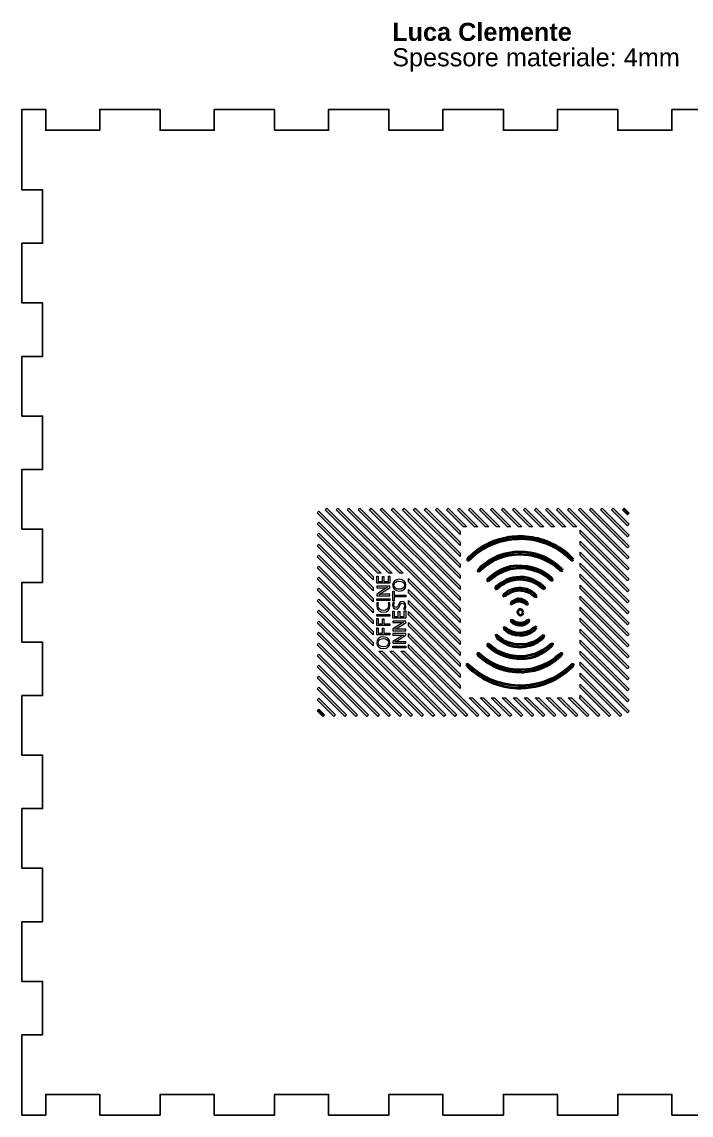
# Model space of a CAD drawing. Header units: inches. Extents: x -66 to 584, y 16 to 228.
# Drawn here: x -65.7 to 63.8, y 16.3 to 227.9 of the extents above; entities that cross this region are included whole.
import ezdxf

# ---------------------------------------------------------------- set-up
doc = ezdxf.new("R2010")
doc.units = ezdxf.units.IN
doc.header["$MEASUREMENT"] = 0
doc.layers.add('engrave', color=7, linetype='Continuous')
doc.layers.add('Livello 3', color=7, linetype='Continuous')

# ---------------------------------------------------------------- blocks, each defined once
blk = doc.blocks.new('block 3')
at = {"layer": 'engrave'}
h = blk.add_hatch(color=7, dxfattribs=at)
h.dxf.hatch_style = 2
h.paths.add_polyline_path([(-7.15, 93.77), (-7.48, 93.44), (-8.56, 94.53), (-8.23, 94.86)])
at = {"layer": 'engrave', "lineweight": 0}
blk.add_lwpolyline([(-7.15, 93.77), (-7.48, 93.44), (-8.56, 94.53), (-8.23, 94.86), (-7.15, 93.77)], dxfattribs=at)
blk = doc.blocks.new('block 4')
at = {"layer": 'engrave'}
h = blk.add_hatch(color=7, dxfattribs=at)
h.dxf.hatch_style = 2
h.paths.add_polyline_path([(-5.02, 93.77), (-5.35, 93.44), (-8.56, 96.66), (-8.23, 96.99)])
at = {"layer": 'engrave', "lineweight": 0}
blk.add_lwpolyline([(-5.02, 93.77), (-5.35, 93.44), (-8.56, 96.66), (-8.23, 96.99), (-5.02, 93.77)], dxfattribs=at)
blk = doc.blocks.new('block 5')
at = {"layer": 'engrave'}
h = blk.add_hatch(color=7, dxfattribs=at)
h.dxf.hatch_style = 2
h.paths.add_polyline_path([(-2.89, 93.77), (-3.22, 93.44), (-8.56, 98.79), (-8.23, 99.12)])
at = {"layer": 'engrave', "lineweight": 0}
blk.add_lwpolyline([(-2.89, 93.77), (-3.22, 93.44), (-8.56, 98.79), (-8.23, 99.12), (-2.89, 93.77)], dxfattribs=at)
blk = doc.blocks.new('block 6')
at = {"layer": 'engrave'}
h = blk.add_hatch(color=7, dxfattribs=at)
h.dxf.hatch_style = 2
h.paths.add_polyline_path([(-0.75, 93.77), (-1.08, 93.44), (-8.56, 100.92), (-8.23, 101.25)])
at = {"layer": 'engrave', "lineweight": 0}
blk.add_lwpolyline([(-0.75, 93.77), (-1.08, 93.44), (-8.56, 100.92), (-8.23, 101.25), (-0.75, 93.77)], dxfattribs=at)
blk = doc.blocks.new('block 7')
at = {"layer": 'engrave'}
h = blk.add_hatch(color=7, dxfattribs=at)
h.dxf.hatch_style = 2
h.paths.add_polyline_path([(1.38, 93.77), (1.05, 93.44), (-8.56, 103.04), (-8.23, 103.37)])
at = {"layer": 'engrave', "lineweight": 0}
blk.add_lwpolyline([(1.38, 93.77), (1.05, 93.44), (-8.56, 103.04), (-8.23, 103.37), (1.38, 93.77)], dxfattribs=at)
blk = doc.blocks.new('block 8')
at = {"layer": 'engrave'}
h = blk.add_hatch(color=7, dxfattribs=at)
h.dxf.hatch_style = 2
h.paths.add_polyline_path([(3.5, 93.77), (3.17, 93.44), (-8.56, 105.17), (-8.23, 105.5)])
at = {"layer": 'engrave', "lineweight": 0}
blk.add_lwpolyline([(3.5, 93.77), (3.17, 93.44), (-8.56, 105.17), (-8.23, 105.5), (3.5, 93.77)], dxfattribs=at)
blk = doc.blocks.new('block 9')
at = {"layer": 'engrave'}
h = blk.add_hatch(color=7, dxfattribs=at)
h.dxf.hatch_style = 2
h.paths.add_polyline_path([(5.63, 93.77), (5.3, 93.44), (-8.56, 107.3), (-8.23, 107.63)])
at = {"layer": 'engrave', "lineweight": 0}
blk.add_lwpolyline([(5.63, 93.77), (5.3, 93.44), (-8.56, 107.3), (-8.23, 107.63), (5.63, 93.77)], dxfattribs=at)
blk = doc.blocks.new('block 10')
at = {"layer": 'engrave'}
h = blk.add_hatch(color=7, dxfattribs=at)
h.dxf.hatch_style = 2
h.paths.add_polyline_path([(7.76, 93.77), (7.43, 93.44), (-8.56, 109.43), (-8.23, 109.76)])
at = {"layer": 'engrave', "lineweight": 0}
blk.add_lwpolyline([(7.76, 93.77), (7.43, 93.44), (-8.56, 109.43), (-8.23, 109.76), (7.76, 93.77)], dxfattribs=at)
blk = doc.blocks.new('block 11')
at = {"layer": 'engrave'}
h = blk.add_hatch(color=7, dxfattribs=at)
h.dxf.hatch_style = 2
h.paths.add_polyline_path([(9.89, 93.77), (9.56, 93.44), (-8.56, 111.56), (-8.23, 111.89)])
at = {"layer": 'engrave', "lineweight": 0}
blk.add_lwpolyline([(9.89, 93.77), (9.56, 93.44), (-8.56, 111.56), (-8.23, 111.89), (9.89, 93.77)], dxfattribs=at)
blk = doc.blocks.new('block 12')
at = {"layer": 'engrave'}
h = blk.add_hatch(color=7, dxfattribs=at)
h.dxf.hatch_style = 2
h.paths.add_polyline_path([(12.02, 93.77), (11.69, 93.44), (-8.56, 113.69), (-8.23, 114.02)])
at = {"layer": 'engrave', "lineweight": 0}
blk.add_lwpolyline([(12.02, 93.77), (11.69, 93.44), (-8.56, 113.69), (-8.23, 114.02), (12.02, 93.77)], dxfattribs=at)
blk = doc.blocks.new('block 13')
at = {"layer": 'engrave'}
h = blk.add_hatch(color=7, dxfattribs=at)
h.dxf.hatch_style = 2
h.paths.add_polyline_path([(14.15, 93.77), (13.82, 93.44), (-8.56, 115.82), (-8.23, 116.15)])
at = {"layer": 'engrave', "lineweight": 0}
blk.add_lwpolyline([(14.15, 93.77), (13.82, 93.44), (-8.56, 115.82), (-8.23, 116.15), (14.15, 93.77)], dxfattribs=at)
blk = doc.blocks.new('block 14')
at = {"layer": 'engrave'}
h = blk.add_hatch(color=7, dxfattribs=at)
h.dxf.hatch_style = 2
h.paths.add_polyline_path([(-8.23, 118.28), (2.28, 107.77), (2.28, 107.1), (-8.56, 117.95)])
h = blk.add_hatch(color=7, dxfattribs=at)
h.dxf.hatch_style = 2
h.paths.add_polyline_path([(15.95, 93.44), (3.33, 106.06), (3.99, 106.06), (16.28, 93.77)])
at = {"layer": 'engrave', "lineweight": 0}
for points in [[(-8.23, 118.28), (2.28, 107.77), (2.28, 107.1), (-8.56, 117.95), (-8.23, 118.28)], [(15.95, 93.44), (3.33, 106.06), (3.99, 106.06), (16.28, 93.77), (15.95, 93.44)]]:
    blk.add_lwpolyline(points, dxfattribs=at)
blk = doc.blocks.new('block 15')
at = {"layer": 'engrave'}
h = blk.add_hatch(color=7, dxfattribs=at)
h.dxf.hatch_style = 2
h.paths.add_polyline_path([(-8.23, 120.41), (2.28, 109.9), (2.28, 109.24), (-8.56, 120.08)])
h = blk.add_hatch(color=7, dxfattribs=at)
h.dxf.hatch_style = 2
h.paths.add_polyline_path([(18.08, 93.44), (5.46, 106.06), (6.12, 106.06), (18.41, 93.77)])
at = {"layer": 'engrave', "lineweight": 0}
for points in [[(-8.23, 120.41), (2.28, 109.9), (2.28, 109.24), (-8.56, 120.08), (-8.23, 120.41)], [(18.08, 93.44), (5.46, 106.06), (6.12, 106.06), (18.41, 93.77), (18.08, 93.44)]]:
    blk.add_lwpolyline(points, dxfattribs=at)
blk = doc.blocks.new('block 16')
at = {"layer": 'engrave'}
h = blk.add_hatch(color=7, dxfattribs=at)
h.dxf.hatch_style = 2
h.paths.add_polyline_path([(-6.68, 133.77), (5.93, 121.15), (5.27, 121.15), (-7.02, 133.44)])
h = blk.add_hatch(color=7, dxfattribs=at)
h.dxf.hatch_style = 2
h.paths.add_polyline_path([(9.06, 117.37), (9.06, 118.03), (19.07, 108.02), (19.07, 107.36)])
h = blk.add_hatch(color=7, dxfattribs=at)
h.dxf.hatch_style = 2
h.paths.add_polyline_path([(32.99, 93.44), (29.35, 97.07), (30.02, 97.07), (33.32, 93.77)])
at = {"layer": 'engrave', "lineweight": 0}
for points in [[(-6.68, 133.77), (5.93, 121.15), (5.27, 121.15), (-7.02, 133.44), (-6.68, 133.77)], [(9.06, 117.37), (9.06, 118.03), (19.07, 108.02), (19.07, 107.36), (9.06, 117.37)], [(32.99, 93.44), (29.35, 97.07), (30.02, 97.07), (33.32, 93.77), (32.99, 93.44)]]:
    blk.add_lwpolyline(points, dxfattribs=at)
blk = doc.blocks.new('block 17')
at = {"layer": 'engrave'}
h = blk.add_hatch(color=7, dxfattribs=at)
h.dxf.hatch_style = 2
h.paths.add_polyline_path([(-4.56, 133.77), (8.06, 121.15), (7.4, 121.15), (-4.89, 133.44)])
h = blk.add_hatch(color=7, dxfattribs=at)
h.dxf.hatch_style = 2
h.paths.add_polyline_path([(9.06, 119.49), (9.06, 120.15), (19.07, 110.14), (19.07, 109.48)])
h = blk.add_hatch(color=7, dxfattribs=at)
h.dxf.hatch_style = 2
h.paths.add_polyline_path([(35.11, 93.44), (31.48, 97.07), (32.14, 97.07), (35.44, 93.77)])
at = {"layer": 'engrave', "lineweight": 0}
for points in [[(-4.56, 133.77), (8.06, 121.15), (7.4, 121.15), (-4.89, 133.44), (-4.56, 133.77)], [(9.06, 119.49), (9.06, 120.15), (19.07, 110.14), (19.07, 109.48), (9.06, 119.49)], [(35.11, 93.44), (31.48, 97.07), (32.14, 97.07), (35.44, 93.77), (35.11, 93.44)]]:
    blk.add_lwpolyline(points, dxfattribs=at)
blk = doc.blocks.new('block 18')
at = {"layer": 'engrave'}
h = blk.add_hatch(color=7, dxfattribs=at)
h.dxf.hatch_style = 2
h.paths.add_polyline_path([(-2.43, 133.77), (19.07, 112.27), (19.07, 111.61), (-2.76, 133.44)])
h = blk.add_hatch(color=7, dxfattribs=at)
h.dxf.hatch_style = 2
h.paths.add_polyline_path([(37.24, 93.44), (33.61, 97.07), (34.27, 97.07), (37.57, 93.77)])
at = {"layer": 'engrave', "lineweight": 0}
for points in [[(-2.43, 133.77), (19.07, 112.27), (19.07, 111.61), (-2.76, 133.44), (-2.43, 133.77)], [(37.24, 93.44), (33.61, 97.07), (34.27, 97.07), (37.57, 93.77), (37.24, 93.44)]]:
    blk.add_lwpolyline(points, dxfattribs=at)
blk = doc.blocks.new('block 19')
at = {"layer": 'engrave'}
h = blk.add_hatch(color=7, dxfattribs=at)
h.dxf.hatch_style = 2
h.paths.add_polyline_path([(-0.3, 133.77), (19.07, 114.4), (19.07, 113.74), (-0.63, 133.44)])
h = blk.add_hatch(color=7, dxfattribs=at)
h.dxf.hatch_style = 2
h.paths.add_polyline_path([(39.37, 93.44), (35.74, 97.07), (36.4, 97.07), (39.7, 93.77)])
at = {"layer": 'engrave', "lineweight": 0}
for points in [[(-0.3, 133.77), (19.07, 114.4), (19.07, 113.74), (-0.63, 133.44), (-0.3, 133.77)], [(39.37, 93.44), (35.74, 97.07), (36.4, 97.07), (39.7, 93.77), (39.37, 93.44)]]:
    blk.add_lwpolyline(points, dxfattribs=at)
blk = doc.blocks.new('block 20')
at = {"layer": 'engrave'}
h = blk.add_hatch(color=7, dxfattribs=at)
h.dxf.hatch_style = 2
h.paths.add_polyline_path([(1.84, 133.77), (19.07, 116.53), (19.07, 115.87), (1.5, 133.44)])
h = blk.add_hatch(color=7, dxfattribs=at)
h.dxf.hatch_style = 2
h.paths.add_polyline_path([(41.5, 93.44), (37.87, 97.07), (38.53, 97.07), (41.83, 93.77)])
at = {"layer": 'engrave', "lineweight": 0}
for points in [[(1.84, 133.77), (19.07, 116.53), (19.07, 115.87), (1.5, 133.44), (1.84, 133.77)], [(41.5, 93.44), (37.87, 97.07), (38.53, 97.07), (41.83, 93.77), (41.5, 93.44)]]:
    blk.add_lwpolyline(points, dxfattribs=at)
blk = doc.blocks.new('block 21')
at = {"layer": 'engrave'}
h = blk.add_hatch(color=7, dxfattribs=at)
h.dxf.hatch_style = 2
h.paths.add_polyline_path([(3.96, 133.77), (19.07, 118.66), (19.07, 118), (3.63, 133.44)])
h = blk.add_hatch(color=7, dxfattribs=at)
h.dxf.hatch_style = 2
h.paths.add_polyline_path([(43.63, 93.44), (40, 97.07), (40.66, 97.07), (43.96, 93.77)])
at = {"layer": 'engrave', "lineweight": 0}
for points in [[(3.96, 133.77), (19.07, 118.66), (19.07, 118), (3.63, 133.44), (3.96, 133.77)], [(43.63, 93.44), (40, 97.07), (40.66, 97.07), (43.96, 93.77), (43.63, 93.44)]]:
    blk.add_lwpolyline(points, dxfattribs=at)
blk = doc.blocks.new('block 22')
at = {"layer": 'engrave'}
h = blk.add_hatch(color=7, dxfattribs=at)
h.dxf.hatch_style = 2
h.paths.add_polyline_path([(6.09, 133.77), (19.07, 120.79), (19.07, 120.13), (5.76, 133.44)])
h = blk.add_hatch(color=7, dxfattribs=at)
h.dxf.hatch_style = 2
h.paths.add_polyline_path([(42.29, 97.07), (42.29, 97.57), (46.09, 93.77), (45.76, 93.44), (42.12, 97.07)])
at = {"layer": 'engrave', "lineweight": 0}
for points in [[(6.09, 133.77), (19.07, 120.79), (19.07, 120.13), (5.76, 133.44), (6.09, 133.77)], [(42.29, 97.07), (42.29, 97.57), (46.09, 93.77), (45.76, 93.44), (42.12, 97.07), (42.29, 97.07)]]:
    blk.add_lwpolyline(points, dxfattribs=at)
blk = doc.blocks.new('block 23')
at = {"layer": 'engrave'}
h = blk.add_hatch(color=7, dxfattribs=at)
h.dxf.hatch_style = 2
h.paths.add_polyline_path([(8.22, 133.77), (19.07, 122.92), (19.07, 122.26), (7.89, 133.44)])
h = blk.add_hatch(color=7, dxfattribs=at)
h.dxf.hatch_style = 2
h.paths.add_polyline_path([(42.29, 99.04), (42.29, 99.7), (48.22, 93.77), (47.89, 93.44)])
at = {"layer": 'engrave', "lineweight": 0}
for points in [[(8.22, 133.77), (19.07, 122.92), (19.07, 122.26), (7.89, 133.44), (8.22, 133.77)], [(42.29, 99.04), (42.29, 99.7), (48.22, 93.77), (47.89, 93.44), (42.29, 99.04)]]:
    blk.add_lwpolyline(points, dxfattribs=at)
blk = doc.blocks.new('block 24')
at = {"layer": 'engrave'}
h = blk.add_hatch(color=7, dxfattribs=at)
h.dxf.hatch_style = 2
h.paths.add_polyline_path([(10.35, 133.77), (19.07, 125.05), (19.07, 124.39), (10.02, 133.44)])
h = blk.add_hatch(color=7, dxfattribs=at)
h.dxf.hatch_style = 2
h.paths.add_polyline_path([(42.29, 101.17), (42.29, 101.83), (50.35, 93.77), (50.02, 93.44)])
at = {"layer": 'engrave', "lineweight": 0}
for points in [[(10.35, 133.77), (19.07, 125.05), (19.07, 124.39), (10.02, 133.44), (10.35, 133.77)], [(42.29, 101.17), (42.29, 101.83), (50.35, 93.77), (50.02, 93.44), (42.29, 101.17)]]:
    blk.add_lwpolyline(points, dxfattribs=at)
blk = doc.blocks.new('block 25')
at = {"layer": 'engrave'}
h = blk.add_hatch(color=7, dxfattribs=at)
h.dxf.hatch_style = 2
h.paths.add_polyline_path([(12.48, 133.77), (19.07, 127.18), (19.07, 126.52), (12.15, 133.44)])
h = blk.add_hatch(color=7, dxfattribs=at)
h.dxf.hatch_style = 2
h.paths.add_polyline_path([(42.29, 103.3), (42.29, 103.96), (51.76, 94.49), (51.43, 94.15)])
at = {"layer": 'engrave', "lineweight": 0}
for points in [[(12.48, 133.77), (19.07, 127.18), (19.07, 126.52), (12.15, 133.44), (12.48, 133.77)], [(42.29, 103.3), (42.29, 103.96), (51.76, 94.49), (51.43, 94.15), (42.29, 103.3)]]:
    blk.add_lwpolyline(points, dxfattribs=at)
blk = doc.blocks.new('block 26')
at = {"layer": 'engrave'}
h = blk.add_hatch(color=7, dxfattribs=at)
h.dxf.hatch_style = 2
h.paths.add_polyline_path([(14.61, 133.77), (19.07, 129.31), (19.07, 128.65), (14.28, 133.44)])
h = blk.add_hatch(color=7, dxfattribs=at)
h.dxf.hatch_style = 2
h.paths.add_polyline_path([(42.29, 105.43), (42.29, 106.1), (51.76, 96.62), (51.43, 96.28)])
at = {"layer": 'engrave', "lineweight": 0}
for points in [[(14.61, 133.77), (19.07, 129.31), (19.07, 128.65), (14.28, 133.44), (14.61, 133.77)], [(42.29, 105.43), (42.29, 106.1), (51.76, 96.62), (51.43, 96.28), (42.29, 105.43)]]:
    blk.add_lwpolyline(points, dxfattribs=at)
blk = doc.blocks.new('block 27')
at = {"layer": 'engrave'}
h = blk.add_hatch(color=7, dxfattribs=at)
h.dxf.hatch_style = 2
h.paths.add_polyline_path([(16.74, 133.77), (20.37, 130.13), (19.71, 130.13), (16.41, 133.44)])
h = blk.add_hatch(color=7, dxfattribs=at)
h.dxf.hatch_style = 2
h.paths.add_polyline_path([(42.29, 107.56), (42.29, 108.22), (51.76, 98.74), (51.43, 98.41)])
at = {"layer": 'engrave', "lineweight": 0}
for points in [[(16.74, 133.77), (20.37, 130.13), (19.71, 130.13), (16.41, 133.44), (16.74, 133.77)], [(42.29, 107.56), (42.29, 108.22), (51.76, 98.74), (51.43, 98.41), (42.29, 107.56)]]:
    blk.add_lwpolyline(points, dxfattribs=at)
blk = doc.blocks.new('block 28')
at = {"layer": 'engrave'}
h = blk.add_hatch(color=7, dxfattribs=at)
h.dxf.hatch_style = 2
h.paths.add_polyline_path([(18.87, 133.77), (22.5, 130.13), (21.84, 130.13), (18.54, 133.44)])
h = blk.add_hatch(color=7, dxfattribs=at)
h.dxf.hatch_style = 2
h.paths.add_polyline_path([(42.29, 109.69), (42.29, 110.35), (51.76, 100.87), (51.43, 100.54)])
at = {"layer": 'engrave', "lineweight": 0}
for points in [[(18.87, 133.77), (22.5, 130.13), (21.84, 130.13), (18.54, 133.44), (18.87, 133.77)], [(42.29, 109.69), (42.29, 110.35), (51.76, 100.87), (51.43, 100.54), (42.29, 109.69)]]:
    blk.add_lwpolyline(points, dxfattribs=at)
blk = doc.blocks.new('block 29')
at = {"layer": 'engrave'}
h = blk.add_hatch(color=7, dxfattribs=at)
h.dxf.hatch_style = 2
h.paths.add_polyline_path([(21, 133.77), (24.63, 130.13), (23.97, 130.13), (20.67, 133.44)])
h = blk.add_hatch(color=7, dxfattribs=at)
h.dxf.hatch_style = 2
h.paths.add_polyline_path([(42.29, 111.82), (42.29, 112.48), (51.76, 103), (51.43, 102.67)])
at = {"layer": 'engrave', "lineweight": 0}
for points in [[(21, 133.77), (24.63, 130.13), (23.97, 130.13), (20.67, 133.44), (21, 133.77)], [(42.29, 111.82), (42.29, 112.48), (51.76, 103), (51.43, 102.67), (42.29, 111.82)]]:
    blk.add_lwpolyline(points, dxfattribs=at)
blk = doc.blocks.new('block 30')
at = {"layer": 'engrave'}
h = blk.add_hatch(color=7, dxfattribs=at)
h.dxf.hatch_style = 2
h.paths.add_polyline_path([(23.13, 133.77), (26.76, 130.13), (26.1, 130.13), (22.8, 133.44)])
h = blk.add_hatch(color=7, dxfattribs=at)
h.dxf.hatch_style = 2
h.paths.add_polyline_path([(42.29, 113.95), (42.29, 114.61), (51.76, 105.13), (51.43, 104.8)])
at = {"layer": 'engrave', "lineweight": 0}
for points in [[(23.13, 133.77), (26.76, 130.13), (26.1, 130.13), (22.8, 133.44), (23.13, 133.77)], [(42.29, 113.95), (42.29, 114.61), (51.76, 105.13), (51.43, 104.8), (42.29, 113.95)]]:
    blk.add_lwpolyline(points, dxfattribs=at)
blk = doc.blocks.new('block 31')
at = {"layer": 'engrave'}
h = blk.add_hatch(color=7, dxfattribs=at)
h.dxf.hatch_style = 2
h.paths.add_polyline_path([(25.26, 133.77), (28.89, 130.13), (28.23, 130.13), (24.93, 133.44)])
h = blk.add_hatch(color=7, dxfattribs=at)
h.dxf.hatch_style = 2
h.paths.add_polyline_path([(42.29, 116.08), (42.29, 116.74), (51.76, 107.26), (51.43, 106.93)])
at = {"layer": 'engrave', "lineweight": 0}
for points in [[(25.26, 133.77), (28.89, 130.13), (28.23, 130.13), (24.93, 133.44), (25.26, 133.77)], [(42.29, 116.08), (42.29, 116.74), (51.76, 107.26), (51.43, 106.93), (42.29, 116.08)]]:
    blk.add_lwpolyline(points, dxfattribs=at)
blk = doc.blocks.new('block 32')
at = {"layer": 'engrave'}
h = blk.add_hatch(color=7, dxfattribs=at)
h.dxf.hatch_style = 2
h.paths.add_polyline_path([(27.39, 133.77), (31.02, 130.13), (30.36, 130.13), (27.06, 133.44)])
h = blk.add_hatch(color=7, dxfattribs=at)
h.dxf.hatch_style = 2
h.paths.add_polyline_path([(42.29, 118.2), (42.29, 118.87), (51.76, 109.39), (51.43, 109.06)])
at = {"layer": 'engrave', "lineweight": 0}
for points in [[(27.39, 133.77), (31.02, 130.13), (30.36, 130.13), (27.06, 133.44), (27.39, 133.77)], [(42.29, 118.2), (42.29, 118.87), (51.76, 109.39), (51.43, 109.06), (42.29, 118.2)]]:
    blk.add_lwpolyline(points, dxfattribs=at)
blk = doc.blocks.new('block 33')
at = {"layer": 'engrave'}
h = blk.add_hatch(color=7, dxfattribs=at)
h.dxf.hatch_style = 2
h.paths.add_polyline_path([(29.51, 133.77), (33.15, 130.13), (32.49, 130.13), (29.18, 133.44)])
h = blk.add_hatch(color=7, dxfattribs=at)
h.dxf.hatch_style = 2
h.paths.add_polyline_path([(42.29, 120.33), (42.29, 121), (51.76, 111.52), (51.43, 111.19)])
at = {"layer": 'engrave', "lineweight": 0}
for points in [[(29.51, 133.77), (33.15, 130.13), (32.49, 130.13), (29.18, 133.44), (29.51, 133.77)], [(42.29, 120.33), (42.29, 121), (51.76, 111.52), (51.43, 111.19), (42.29, 120.33)]]:
    blk.add_lwpolyline(points, dxfattribs=at)
blk = doc.blocks.new('block 34')
at = {"layer": 'engrave'}
h = blk.add_hatch(color=7, dxfattribs=at)
h.dxf.hatch_style = 2
h.paths.add_polyline_path([(31.65, 133.77), (35.28, 130.13), (34.62, 130.13), (31.31, 133.44)])
h = blk.add_hatch(color=7, dxfattribs=at)
h.dxf.hatch_style = 2
h.paths.add_polyline_path([(42.29, 122.46), (42.29, 123.13), (51.76, 113.65), (51.43, 113.32)])
at = {"layer": 'engrave', "lineweight": 0}
for points in [[(31.65, 133.77), (35.28, 130.13), (34.62, 130.13), (31.31, 133.44), (31.65, 133.77)], [(42.29, 122.46), (42.29, 123.13), (51.76, 113.65), (51.43, 113.32), (42.29, 122.46)]]:
    blk.add_lwpolyline(points, dxfattribs=at)
blk = doc.blocks.new('block 35')
at = {"layer": 'engrave'}
h = blk.add_hatch(color=7, dxfattribs=at)
h.dxf.hatch_style = 2
h.paths.add_polyline_path([(33.78, 133.77), (37.41, 130.13), (36.75, 130.13), (33.44, 133.44)])
h = blk.add_hatch(color=7, dxfattribs=at)
h.dxf.hatch_style = 2
h.paths.add_polyline_path([(42.29, 124.6), (42.29, 125.26), (51.76, 115.78), (51.43, 115.45)])
at = {"layer": 'engrave', "lineweight": 0}
for points in [[(33.78, 133.77), (37.41, 130.13), (36.75, 130.13), (33.44, 133.44), (33.78, 133.77)], [(42.29, 124.6), (42.29, 125.26), (51.76, 115.78), (51.43, 115.45), (42.29, 124.6)]]:
    blk.add_lwpolyline(points, dxfattribs=at)
blk = doc.blocks.new('block 36')
at = {"layer": 'engrave'}
h = blk.add_hatch(color=7, dxfattribs=at)
h.dxf.hatch_style = 2
h.paths.add_polyline_path([(35.91, 133.77), (39.54, 130.13), (38.88, 130.13), (35.58, 133.44)])
h = blk.add_hatch(color=7, dxfattribs=at)
h.dxf.hatch_style = 2
h.paths.add_polyline_path([(42.29, 126.73), (42.29, 127.39), (51.76, 117.91), (51.43, 117.58)])
at = {"layer": 'engrave', "lineweight": 0}
for points in [[(35.91, 133.77), (39.54, 130.13), (38.88, 130.13), (35.58, 133.44), (35.91, 133.77)], [(42.29, 126.73), (42.29, 127.39), (51.76, 117.91), (51.43, 117.58), (42.29, 126.73)]]:
    blk.add_lwpolyline(points, dxfattribs=at)
blk = doc.blocks.new('block 37')
at = {"layer": 'engrave'}
h = blk.add_hatch(color=7, dxfattribs=at)
h.dxf.hatch_style = 2
h.paths.add_polyline_path([(38.03, 133.77), (41.66, 130.13), (41, 130.13), (37.7, 133.44)])
h = blk.add_hatch(color=7, dxfattribs=at)
h.dxf.hatch_style = 2
h.paths.add_polyline_path([(42.29, 128.85), (42.29, 129.51), (51.76, 120.03), (51.43, 119.7)])
at = {"layer": 'engrave', "lineweight": 0}
for points in [[(38.03, 133.77), (41.66, 130.13), (41, 130.13), (37.7, 133.44), (38.03, 133.77)], [(42.29, 128.85), (42.29, 129.51), (51.76, 120.03), (51.43, 119.7), (42.29, 128.85)]]:
    blk.add_lwpolyline(points, dxfattribs=at)
blk = doc.blocks.new('block 38')
at = {"layer": 'engrave'}
h = blk.add_hatch(color=7, dxfattribs=at)
h.dxf.hatch_style = 2
h.paths.add_polyline_path([(51.76, 122.16), (51.43, 121.83), (39.83, 133.44), (40.16, 133.77)])
at = {"layer": 'engrave', "lineweight": 0}
blk.add_lwpolyline([(51.76, 122.16), (51.43, 121.83), (39.83, 133.44), (40.16, 133.77), (51.76, 122.16)], dxfattribs=at)
blk = doc.blocks.new('block 39')
at = {"layer": 'engrave'}
h = blk.add_hatch(color=7, dxfattribs=at)
h.dxf.hatch_style = 2
h.paths.add_polyline_path([(51.76, 124.29), (51.43, 123.96), (41.96, 133.44), (42.29, 133.77)])
at = {"layer": 'engrave', "lineweight": 0}
blk.add_lwpolyline([(51.76, 124.29), (51.43, 123.96), (41.96, 133.44), (42.29, 133.77), (51.76, 124.29)], dxfattribs=at)
blk = doc.blocks.new('block 40')
at = {"layer": 'engrave'}
h = blk.add_hatch(color=7, dxfattribs=at)
h.dxf.hatch_style = 2
h.paths.add_polyline_path([(51.76, 126.43), (51.43, 126.1), (44.09, 133.44), (44.42, 133.77)])
at = {"layer": 'engrave', "lineweight": 0}
blk.add_lwpolyline([(51.76, 126.43), (51.43, 126.1), (44.09, 133.44), (44.42, 133.77), (51.76, 126.43)], dxfattribs=at)
blk = doc.blocks.new('block 41')
at = {"layer": 'engrave'}
h = blk.add_hatch(color=7, dxfattribs=at)
h.dxf.hatch_style = 2
h.paths.add_polyline_path([(51.76, 128.56), (51.43, 128.23), (46.22, 133.44), (46.55, 133.77)])
at = {"layer": 'engrave', "lineweight": 0}
blk.add_lwpolyline([(51.76, 128.56), (51.43, 128.23), (46.22, 133.44), (46.55, 133.77), (51.76, 128.56)], dxfattribs=at)
blk = doc.blocks.new('block 42')
at = {"layer": 'engrave'}
h = blk.add_hatch(color=7, dxfattribs=at)
h.dxf.hatch_style = 2
h.paths.add_polyline_path([(51.76, 130.68), (51.43, 130.35), (48.35, 133.44), (48.68, 133.77)])
at = {"layer": 'engrave', "lineweight": 0}
blk.add_lwpolyline([(51.76, 130.68), (51.43, 130.35), (48.35, 133.44), (48.68, 133.77), (51.76, 130.68)], dxfattribs=at)
blk = doc.blocks.new('block 43')
at = {"layer": 'engrave'}
h = blk.add_hatch(color=7, dxfattribs=at)
h.dxf.hatch_style = 2
h.paths.add_polyline_path([(51.76, 132.81), (51.43, 132.48), (50.48, 133.44), (50.81, 133.77)])
at = {"layer": 'engrave', "lineweight": 0}
blk.add_lwpolyline([(51.76, 132.81), (51.43, 132.48), (50.48, 133.44), (50.81, 133.77), (51.76, 132.81)], dxfattribs=at)
blk = doc.blocks.new('block 44')
at = {"layer": 'engrave', "color": 7, "lineweight": 15}
for points in [[(4.29, 120.52), (4.29, 119.55), (5.19, 119.55), (5.19, 120.63), (5.46, 120.63), (5.46, 119.23), (2.97, 119.23), (2.97, 120.57), (3.24, 120.57), (3.24, 119.55), (4.03, 119.55), (4.03, 120.52), (4.29, 120.52)], [(6.33, 116.6), (6.33, 115.84), (6.05, 115.84), (6.05, 117.68), (6.33, 117.68), (6.33, 116.92), (8.55, 116.92), (8.55, 116.6), (6.33, 116.6)], [(2.97, 116.23), (5.46, 116.23), (5.46, 115.91), (2.97, 115.91), (2.97, 116.23)], [(2.97, 113.2), (5.46, 113.2), (5.46, 112.88), (2.97, 112.88), (2.97, 113.2)], [(2.97, 111.08), (2.97, 112.42), (3.24, 112.42), (3.24, 111.4), (4.07, 111.4), (4.07, 112.34), (4.34, 112.34), (4.34, 111.4), (5.46, 111.4), (5.46, 111.08), (2.97, 111.08)], [(7.38, 113.77), (7.38, 112.8), (8.28, 112.8), (8.28, 113.88), (8.55, 113.88), (8.55, 112.48), (6.05, 112.48), (6.05, 113.82), (6.32, 113.82), (6.32, 112.8), (7.11, 112.8), (7.11, 113.77), (7.38, 113.77)], [(2.97, 109.27), (2.97, 110.62), (3.24, 110.62), (3.24, 109.6), (4.07, 109.6), (4.07, 110.54), (4.34, 110.54), (4.34, 109.6), (5.46, 109.6), (5.46, 109.27), (2.97, 109.27)], [(6.05, 107.05), (8.55, 107.05), (8.55, 106.72), (6.05, 106.72), (6.05, 107.05)]]:
    blk.add_lwpolyline(points, dxfattribs=at)
for points, knots in [([(5.46, 116.79), (5.46, 116.79), (2.97, 116.79), (2.97, 116.79), (2.97, 116.79), (2.97, 117.14), (2.97, 117.14), (2.97, 117.14), (4.23, 117.94), (4.23, 117.94), (4.52, 118.13), (4.79, 118.27), (5.04, 118.39), (5.04, 118.39), (5.04, 118.4), (5.04, 118.4), (4.71, 118.37), (4.4, 118.36), (4.01, 118.36), (4.01, 118.36), (2.97, 118.36), (2.97, 118.36), (2.97, 118.36), (2.97, 118.66), (2.97, 118.66), (2.97, 118.66), (5.46, 118.66), (5.46, 118.66), (5.46, 118.66), (5.46, 118.34), (5.46, 118.34), (5.46, 118.34), (4.2, 117.55), (4.2, 117.55), (3.92, 117.37), (3.64, 117.21), (3.37, 117.08), (3.37, 117.08), (3.37, 117.07), (3.37, 117.07), (3.68, 117.09), (3.98, 117.1), (4.4, 117.1), (4.4, 117.1), (5.46, 117.1), (5.46, 117.1), (5.46, 117.1), (5.46, 116.79), (5.46, 116.79)], [0, 0, 0, 0, 1, 1, 1, 2, 2, 2, 3, 3, 3, 4, 4, 4, 5, 5, 5, 6, 6, 6, 7, 7, 7, 8, 8, 8, 9, 9, 9, 10, 10, 10, 11, 11, 11, 12, 12, 12, 13, 13, 13, 14, 14, 14, 15, 15, 15, 16, 16, 16, 16]), ([(7.27, 119.99), (8.13, 119.99), (8.59, 119.47), (8.59, 118.83), (8.59, 118.18), (8.08, 117.71), (7.32, 117.71), (6.53, 117.71), (6.01, 118.21), (6.01, 118.87), (6.01, 119.55), (6.53, 119.99), (7.27, 119.99)], [0, 0, 0, 0, 1, 1, 1, 2, 2, 2, 3, 3, 3, 4, 4, 4, 4]), ([(7.32, 118.06), (7.85, 118.06), (8.32, 118.35), (8.32, 118.85), (8.32, 119.36), (7.86, 119.65), (7.29, 119.65), (6.79, 119.65), (6.28, 119.39), (6.28, 118.86), (6.28, 118.32), (6.77, 118.06), (7.32, 118.06)], [0, 0, 0, 0, 1, 1, 1, 2, 2, 2, 3, 3, 3, 4, 4, 4, 4]), ([(5.38, 115.5), (5.44, 115.39), (5.5, 115.15), (5.5, 114.85), (5.5, 114.14), (5.06, 113.61), (4.24, 113.61), (3.46, 113.61), (2.93, 114.14), (2.93, 114.92), (2.93, 115.23), (3, 115.42), (3.04, 115.51), (3.04, 115.51), (3.3, 115.43), (3.3, 115.43), (3.24, 115.31), (3.2, 115.13), (3.2, 114.93), (3.2, 114.34), (3.57, 113.95), (4.23, 113.95), (4.84, 113.95), (5.23, 114.31), (5.23, 114.91), (5.23, 115.11), (5.19, 115.31), (5.13, 115.44), (5.13, 115.44), (5.38, 115.5), (5.38, 115.5)], [0, 0, 0, 0, 1, 1, 1, 2, 2, 2, 3, 3, 3, 4, 4, 4, 5, 5, 5, 6, 6, 6, 7, 7, 7, 8, 8, 8, 9, 9, 9, 10, 10, 10, 10]), ([(8.15, 114.25), (8.24, 114.4), (8.32, 114.61), (8.32, 114.83), (8.32, 115.16), (8.14, 115.35), (7.89, 115.35), (7.66, 115.35), (7.53, 115.22), (7.4, 114.88), (7.25, 114.48), (7.04, 114.22), (6.69, 114.22), (6.3, 114.22), (6.01, 114.55), (6.01, 115.03), (6.01, 115.29), (6.07, 115.47), (6.14, 115.58), (6.14, 115.58), (6.4, 115.49), (6.4, 115.49), (6.35, 115.41), (6.28, 115.25), (6.28, 115.02), (6.28, 114.68), (6.48, 114.55), (6.65, 114.55), (6.89, 114.55), (7, 114.7), (7.13, 115.05), (7.3, 115.47), (7.5, 115.68), (7.87, 115.68), (8.25, 115.68), (8.58, 115.4), (8.58, 114.81), (8.58, 114.57), (8.51, 114.31), (8.42, 114.17), (8.42, 114.17), (8.15, 114.25), (8.15, 114.25)], [0, 0, 0, 0, 1, 1, 1, 2, 2, 2, 3, 3, 3, 4, 4, 4, 5, 5, 5, 6, 6, 6, 7, 7, 7, 8, 8, 8, 9, 9, 9, 10, 10, 10, 11, 11, 11, 12, 12, 12, 13, 13, 13, 14, 14, 14, 14]), ([(8.55, 110.04), (8.55, 110.04), (6.05, 110.04), (6.05, 110.04), (6.05, 110.04), (6.05, 110.39), (6.05, 110.39), (6.05, 110.39), (7.32, 111.19), (7.32, 111.19), (7.61, 111.38), (7.87, 111.52), (8.12, 111.64), (8.12, 111.64), (8.12, 111.65), (8.12, 111.65), (7.79, 111.62), (7.49, 111.61), (7.1, 111.61), (7.1, 111.61), (6.05, 111.61), (6.05, 111.61), (6.05, 111.61), (6.05, 111.91), (6.05, 111.91), (6.05, 111.91), (8.55, 111.91), (8.55, 111.91), (8.55, 111.91), (8.55, 111.59), (8.55, 111.59), (8.55, 111.59), (7.28, 110.8), (7.28, 110.8), (7, 110.62), (6.72, 110.46), (6.45, 110.33), (6.45, 110.33), (6.45, 110.32), (6.45, 110.32), (6.77, 110.34), (7.07, 110.35), (7.48, 110.35), (7.48, 110.35), (8.55, 110.35), (8.55, 110.35), (8.55, 110.35), (8.55, 110.04), (8.55, 110.04)], [0, 0, 0, 0, 1, 1, 1, 2, 2, 2, 3, 3, 3, 4, 4, 4, 5, 5, 5, 6, 6, 6, 7, 7, 7, 8, 8, 8, 9, 9, 9, 10, 10, 10, 11, 11, 11, 12, 12, 12, 13, 13, 13, 14, 14, 14, 15, 15, 15, 16, 16, 16, 16]), ([(4.19, 108.85), (5.05, 108.85), (5.5, 108.33), (5.5, 107.7), (5.5, 107.04), (4.99, 106.58), (4.24, 106.58), (3.45, 106.58), (2.93, 107.07), (2.93, 107.73), (2.93, 108.41), (3.45, 108.85), (4.19, 108.85)], [0, 0, 0, 0, 1, 1, 1, 2, 2, 2, 3, 3, 3, 4, 4, 4, 4]), ([(4.23, 106.92), (4.76, 106.92), (5.24, 107.21), (5.24, 107.72), (5.24, 108.23), (4.77, 108.51), (4.21, 108.51), (3.71, 108.51), (3.19, 108.26), (3.19, 107.72), (3.19, 107.19), (3.68, 106.92), (4.23, 106.92)], [0, 0, 0, 0, 1, 1, 1, 2, 2, 2, 3, 3, 3, 4, 4, 4, 4]), ([(8.55, 107.61), (8.55, 107.61), (6.05, 107.61), (6.05, 107.61), (6.05, 107.61), (6.05, 107.96), (6.05, 107.96), (6.05, 107.96), (7.32, 108.76), (7.32, 108.76), (7.61, 108.94), (7.87, 109.09), (8.12, 109.21), (8.12, 109.21), (8.12, 109.21), (8.12, 109.21), (7.79, 109.18), (7.49, 109.18), (7.1, 109.18), (7.1, 109.18), (6.05, 109.18), (6.05, 109.18), (6.05, 109.18), (6.05, 109.48), (6.05, 109.48), (6.05, 109.48), (8.55, 109.48), (8.55, 109.48), (8.55, 109.48), (8.55, 109.15), (8.55, 109.15), (8.55, 109.15), (7.28, 108.36), (7.28, 108.36), (7, 108.19), (6.72, 108.02), (6.45, 107.9), (6.45, 107.9), (6.45, 107.89), (6.45, 107.89), (6.77, 107.91), (7.07, 107.91), (7.48, 107.91), (7.48, 107.91), (8.55, 107.91), (8.55, 107.91), (8.55, 107.91), (8.55, 107.61), (8.55, 107.61)], [0, 0, 0, 0, 1, 1, 1, 2, 2, 2, 3, 3, 3, 4, 4, 4, 5, 5, 5, 6, 6, 6, 7, 7, 7, 8, 8, 8, 9, 9, 9, 10, 10, 10, 11, 11, 11, 12, 12, 12, 13, 13, 13, 14, 14, 14, 15, 15, 15, 16, 16, 16, 16])]:
    blk.add_open_spline(points, degree=3, knots=knots, dxfattribs=at)
blk = doc.blocks.new('block 2')
at = {"layer": 'engrave'}
h = blk.add_hatch(color=7, dxfattribs=at)
h.dxf.hatch_style = 2
h.paths.add_polyline_path([(-8.23, 133.19), (3.81, 121.15), (3.14, 121.15), (-8.56, 132.86)])
h = blk.add_hatch(color=7, dxfattribs=at)
h.dxf.hatch_style = 2
h.paths.add_polyline_path([(-8.23, 131.06), (2.28, 120.55), (2.28, 119.88), (-8.56, 130.73)])
h = blk.add_hatch(color=7, dxfattribs=at)
h.dxf.hatch_style = 2
h.paths.add_polyline_path([(-8.23, 128.93), (2.28, 118.41), (2.28, 117.75), (-8.56, 128.6)])
h = blk.add_hatch(color=7, dxfattribs=at)
h.dxf.hatch_style = 2
h.paths.add_polyline_path([(-8.23, 126.8), (2.28, 116.28), (2.28, 115.62), (-8.56, 126.47)])
h = blk.add_hatch(color=7, dxfattribs=at)
h.dxf.hatch_style = 2
h.paths.add_polyline_path([(-8.23, 124.67), (2.28, 114.16), (2.28, 113.49), (-8.56, 124.34)])
h = blk.add_hatch(color=7, dxfattribs=at)
h.dxf.hatch_style = 2
h.paths.add_polyline_path([(-8.23, 122.54), (2.28, 112.03), (2.28, 111.37), (-8.56, 122.21)])
h = blk.add_hatch(color=7, dxfattribs=at)
h.dxf.hatch_style = 2
h.paths.add_polyline_path([(9.06, 115.24), (9.06, 115.9), (19.07, 105.89), (19.07, 105.22)])
h = blk.add_hatch(color=7, dxfattribs=at)
h.dxf.hatch_style = 2
h.paths.add_polyline_path([(9.06, 113.11), (9.06, 113.77), (19.07, 103.76), (19.07, 103.09)])
h = blk.add_hatch(color=7, dxfattribs=at)
h.dxf.hatch_style = 2
h.paths.add_polyline_path([(9.06, 110.97), (9.06, 111.64), (19.07, 101.63), (19.07, 100.96)])
h = blk.add_hatch(color=7, dxfattribs=at)
h.dxf.hatch_style = 2
h.paths.add_polyline_path([(9.06, 108.84), (9.06, 109.51), (19.07, 99.5), (19.07, 98.83)])
h = blk.add_hatch(color=7, dxfattribs=at)
h.dxf.hatch_style = 2
h.paths.add_polyline_path([(20.21, 93.44), (7.59, 106.06), (8.25, 106.06), (20.54, 93.77)])
h = blk.add_hatch(color=7, dxfattribs=at)
h.dxf.hatch_style = 2
h.paths.add_polyline_path([(9.06, 106.72), (9.06, 107.38), (19.07, 97.37), (22.67, 93.77), (22.34, 93.44)])
h = blk.add_hatch(color=7, dxfattribs=at)
h.dxf.hatch_style = 2
h.paths.add_polyline_path([(24.46, 93.44), (20.83, 97.07), (21.49, 97.07), (24.79, 93.77)])
h = blk.add_hatch(color=7, dxfattribs=at)
h.dxf.hatch_style = 2
h.paths.add_polyline_path([(26.59, 93.44), (22.96, 97.07), (23.62, 97.07), (26.93, 93.77)])
h = blk.add_hatch(color=7, dxfattribs=at)
h.dxf.hatch_style = 2
h.paths.add_polyline_path([(28.72, 93.44), (25.09, 97.07), (25.75, 97.07), (29.06, 93.77)])
h = blk.add_hatch(color=7, dxfattribs=at)
h.dxf.hatch_style = 2
h.paths.add_polyline_path([(30.86, 93.44), (27.22, 97.07), (27.88, 97.07), (31.19, 93.77)])
at = {"layer": 'engrave', "lineweight": 0}
for points in [[(-8.23, 133.19), (3.81, 121.15), (3.14, 121.15), (-8.56, 132.86), (-8.23, 133.19)], [(-8.23, 131.06), (2.28, 120.55), (2.28, 119.88), (-8.56, 130.73), (-8.23, 131.06)], [(-8.23, 128.93), (2.28, 118.41), (2.28, 117.75), (-8.56, 128.6), (-8.23, 128.93)], [(-8.23, 126.8), (2.28, 116.28), (2.28, 115.62), (-8.56, 126.47), (-8.23, 126.8)], [(-8.23, 124.67), (2.28, 114.16), (2.28, 113.49), (-8.56, 124.34), (-8.23, 124.67)], [(-8.23, 122.54), (2.28, 112.03), (2.28, 111.37), (-8.56, 122.21), (-8.23, 122.54)], [(9.06, 115.24), (9.06, 115.9), (19.07, 105.89), (19.07, 105.22), (9.06, 115.24)], [(9.06, 113.11), (9.06, 113.77), (19.07, 103.76), (19.07, 103.09), (9.06, 113.11)], [(9.06, 110.97), (9.06, 111.64), (19.07, 101.63), (19.07, 100.96), (9.06, 110.97)], [(9.06, 108.84), (9.06, 109.51), (19.07, 99.5), (19.07, 98.83), (9.06, 108.84)], [(20.21, 93.44), (7.59, 106.06), (8.25, 106.06), (20.54, 93.77), (20.21, 93.44)], [(9.06, 106.72), (9.06, 107.38), (19.07, 97.37), (22.67, 93.77), (22.34, 93.44), (9.06, 106.72)], [(24.46, 93.44), (20.83, 97.07), (21.49, 97.07), (24.79, 93.77), (24.46, 93.44)], [(26.59, 93.44), (22.96, 97.07), (23.62, 97.07), (26.93, 93.77), (26.59, 93.44)], [(28.72, 93.44), (25.09, 97.07), (25.75, 97.07), (29.06, 93.77), (28.72, 93.44)], [(30.86, 93.44), (27.22, 97.07), (27.88, 97.07), (31.19, 93.77), (30.86, 93.44)]]:
    blk.add_lwpolyline(points, dxfattribs=at)
at = {"layer": 'engrave', "color": 7, "lineweight": 35}
for points, knots in [([(40.98, 123.83), (40.94, 123.77), (40.9, 123.69), (40.87, 123.7), (40.77, 123.71), (40.65, 123.72), (40.57, 123.78), (40.27, 124.03), (39.99, 124.3), (39.69, 124.56), (36.79, 127), (33.44, 128.09), (29.68, 127.82), (26.41, 127.58), (23.56, 126.3), (21.16, 124.05), (21.06, 123.96), (20.97, 123.84), (20.85, 123.78), (20.75, 123.72), (20.61, 123.71), (20.49, 123.68), (20.52, 123.81), (20.5, 123.99), (20.58, 124.07), (21.03, 124.49), (21.49, 124.91), (21.97, 125.29), (23.77, 126.7), (25.81, 127.59), (28.04, 128.03), (29.49, 128.31), (30.96, 128.34), (32.43, 128.16), (33.92, 127.97), (35.34, 127.58), (36.69, 126.95), (38.22, 126.25), (39.6, 125.33), (40.77, 124.1), (40.85, 124.02), (40.9, 123.93), (40.98, 123.83)], [0, 0, 0, 0, 1, 1, 1, 2, 2, 2, 3, 3, 3, 4, 4, 4, 5, 5, 5, 6, 6, 6, 7, 7, 7, 8, 8, 8, 9, 9, 9, 10, 10, 10, 11, 11, 11, 12, 12, 12, 13, 13, 13, 14, 14, 14, 14]), ([(38.89, 121.78), (38.85, 121.72), (38.81, 121.64), (38.78, 121.65), (38.67, 121.66), (38.53, 121.67), (38.44, 121.73), (38.01, 122.07), (37.62, 122.46), (37.18, 122.77), (35.48, 123.98), (33.61, 124.68), (31.52, 124.82), (28.22, 125.05), (25.41, 123.97), (22.99, 121.76), (22.95, 121.72), (22.92, 121.66), (22.87, 121.65), (22.75, 121.62), (22.63, 121.61), (22.5, 121.59), (22.53, 121.7), (22.53, 121.85), (22.6, 121.92), (22.98, 122.27), (23.35, 122.64), (23.76, 122.95), (26.11, 124.69), (28.76, 125.48), (31.66, 125.24), (34.36, 125.02), (36.71, 123.93), (38.68, 122.05), (38.76, 121.98), (38.82, 121.88), (38.89, 121.78)], [0, 0, 0, 0, 1, 1, 1, 2, 2, 2, 3, 3, 3, 4, 4, 4, 5, 5, 5, 6, 6, 6, 7, 7, 7, 8, 8, 8, 9, 9, 9, 10, 10, 10, 11, 11, 11, 12, 12, 12, 12]), ([(29.92, 122.58), (32.96, 122.61), (34.96, 121.82), (36.7, 120.33), (36.74, 120.3), (36.8, 120.27), (36.82, 120.22), (36.87, 120.08), (36.91, 119.94), (36.95, 119.8), (36.81, 119.83), (36.64, 119.82), (36.55, 119.91), (35.82, 120.58), (35.02, 121.14), (34.09, 121.5), (30.79, 122.8), (27.76, 122.31), (25.02, 120.03), (24.85, 119.88), (24.61, 119.82), (24.4, 119.71), (24.25, 120.08), (24.58, 120.17), (24.76, 120.33), (26.69, 122.02), (28.63, 122.55), (29.92, 122.58)], [0, 0, 0, 0, 1, 1, 1, 2, 2, 2, 3, 3, 3, 4, 4, 4, 5, 5, 5, 6, 6, 6, 7, 7, 7, 8, 8, 8, 9, 9, 9, 9]), ([(35.35, 118.16), (35.19, 118.23), (35, 118.26), (34.87, 118.37), (33.95, 119.2), (32.9, 119.74), (31.67, 119.92), (29.69, 120.22), (27.96, 119.69), (26.46, 118.37), (26.32, 118.26), (26.01, 118.11), (25.97, 118.15), (25.74, 118.41), (26.04, 118.55), (26.18, 118.67), (27.24, 119.6), (28.45, 120.19), (29.86, 120.36), (31.91, 120.61), (33.67, 120.01), (35.18, 118.62), (35.27, 118.53), (35.35, 118.41), (35.43, 118.31), (35.41, 118.26), (35.38, 118.21), (35.35, 118.16)], [0, 0, 0, 0, 1, 1, 1, 2, 2, 2, 3, 3, 3, 4, 4, 4, 5, 5, 5, 6, 6, 6, 7, 7, 7, 8, 8, 8, 9, 9, 9, 9]), ([(30.82, 118.25), (31.91, 118.25), (32.84, 117.78), (33.64, 117.03), (33.75, 116.93), (33.76, 116.74), (33.82, 116.59), (33.67, 116.63), (33.49, 116.64), (33.39, 116.74), (32.56, 117.48), (31.61, 117.89), (30.48, 117.87), (29.56, 117.85), (28.77, 117.51), (28.04, 116.97), (27.87, 116.84), (27.64, 116.8), (27.44, 116.72), (27.32, 117.05), (27.61, 117.13), (27.78, 117.26), (28.65, 117.99), (29.65, 118.31), (30.82, 118.25)], [0, 0, 0, 0, 1, 1, 1, 2, 2, 2, 3, 3, 3, 4, 4, 4, 5, 5, 5, 6, 6, 6, 7, 7, 7, 8, 8, 8, 8]), ([(30.22, 116.2), (30.27, 116.23), (30.33, 116.23), (30.39, 116.22), (31.13, 116.1), (31.68, 115.96), (32.07, 115.49), (32.13, 115.41), (32.13, 115.27), (32.15, 115.16), (32.03, 115.18), (31.88, 115.15), (31.79, 115.22), (30.71, 116.04), (29.97, 115.87), (29.23, 115.31), (29.15, 115.24), (28.99, 115.25), (28.87, 115.23), (28.91, 115.36), (28.92, 115.56), (29.01, 115.61), (29.44, 115.84), (29.89, 116.05), (30.22, 116.2)], [0, 0, 0, 0, 1, 1, 1, 2, 2, 2, 3, 3, 3, 4, 4, 4, 5, 5, 5, 6, 6, 6, 7, 7, 7, 8, 8, 8, 8]), ([(31.27, 113.58), (31.24, 113.3), (31.06, 113.11), (30.74, 113.08), (30.46, 113.05), (30.17, 113.34), (30.17, 113.63), (30.17, 113.89), (30.46, 114.18), (30.72, 114.16), (31.03, 114.12), (31.24, 113.96), (31.27, 113.58)], [0, 0, 0, 0, 1, 1, 1, 2, 2, 2, 3, 3, 3, 4, 4, 4, 4]), ([(33.85, 110.61), (33.72, 110.46), (33.62, 110.3), (33.48, 110.18), (31.86, 108.78), (29.27, 108.81), (27.69, 110.25), (27.59, 110.34), (27.57, 110.52), (27.51, 110.66), (27.65, 110.63), (27.83, 110.64), (27.93, 110.55), (29.42, 109.32), (31.59, 109.23), (33.14, 110.44), (33.32, 110.58), (33.54, 110.67), (33.73, 110.78), (33.77, 110.72), (33.81, 110.66), (33.85, 110.61)], [0, 0, 0, 0, 1, 1, 1, 2, 2, 2, 3, 3, 3, 4, 4, 4, 5, 5, 5, 6, 6, 6, 7, 7, 7, 7]), ([(30.59, 111.13), (29.97, 111.12), (29.44, 111.35), (28.99, 111.77), (28.93, 111.83), (28.92, 111.95), (28.89, 112.05), (29, 112.05), (29.13, 112.09), (29.22, 112.05), (29.49, 111.93), (29.73, 111.74), (29.99, 111.63), (30.65, 111.37), (31.26, 111.53), (31.83, 111.89), (31.9, 111.94), (31.96, 112.03), (32.03, 112.04), (32.15, 112.07), (32.28, 112.06), (32.4, 112.06), (32.36, 111.95), (32.35, 111.81), (32.28, 111.74), (31.8, 111.31), (31.24, 111.09), (30.59, 111.13)], [0, 0, 0, 0, 1, 1, 1, 2, 2, 2, 3, 3, 3, 4, 4, 4, 5, 5, 5, 6, 6, 6, 7, 7, 7, 8, 8, 8, 9, 9, 9, 9]), ([(30.77, 106.85), (29.08, 106.91), (27.6, 107.49), (26.33, 108.56), (26.16, 108.7), (26.1, 108.95), (25.99, 109.16), (26.19, 109.07), (26.43, 109.02), (26.58, 108.89), (27.57, 108), (28.74, 107.5), (30.03, 107.38), (31.82, 107.21), (33.44, 107.69), (34.82, 108.89), (34.87, 108.94), (34.92, 109.01), (34.98, 109.03), (35.09, 109.06), (35.22, 109.06), (35.34, 109.07), (35.31, 108.96), (35.3, 108.83), (35.23, 108.75), (34.49, 107.98), (33.59, 107.48), (32.58, 107.2), (31.99, 107.03), (31.37, 106.97), (30.77, 106.85)], [0, 0, 0, 0, 1, 1, 1, 2, 2, 2, 3, 3, 3, 4, 4, 4, 5, 5, 5, 6, 6, 6, 7, 7, 7, 8, 8, 8, 9, 9, 9, 10, 10, 10, 10]), ([(31.07, 104.64), (28.34, 104.63), (26.3, 105.41), (24.55, 106.97), (24.49, 107.02), (24.4, 107.07), (24.37, 107.15), (24.34, 107.22), (24.33, 107.33), (24.36, 107.4), (24.37, 107.44), (24.51, 107.46), (24.57, 107.43), (24.69, 107.38), (24.79, 107.31), (24.89, 107.22), (26.33, 105.94), (28.02, 105.26), (29.94, 105.11), (32.48, 104.91), (34.68, 105.69), (36.58, 107.38), (36.68, 107.47), (36.86, 107.46), (37, 107.5), (36.95, 107.36), (36.93, 107.18), (36.83, 107.09), (35.09, 105.49), (33.05, 104.67), (31.07, 104.64)], [0, 0, 0, 0, 1, 1, 1, 2, 2, 2, 3, 3, 3, 4, 4, 4, 5, 5, 5, 6, 6, 6, 7, 7, 7, 8, 8, 8, 9, 9, 9, 10, 10, 10, 10]), ([(30.96, 102.02), (27.6, 102.03), (24.96, 103.1), (22.7, 105.14), (22.63, 105.2), (22.55, 105.27), (22.5, 105.35), (22.46, 105.43), (22.47, 105.52), (22.45, 105.61), (22.55, 105.62), (22.68, 105.67), (22.75, 105.62), (22.94, 105.49), (23.12, 105.33), (23.3, 105.17), (24.88, 103.78), (26.71, 102.95), (28.78, 102.61), (31.75, 102.12), (34.49, 102.73), (36.98, 104.42), (37.46, 104.75), (37.88, 105.17), (38.35, 105.52), (38.47, 105.62), (38.66, 105.62), (38.82, 105.66), (38.76, 105.52), (38.74, 105.34), (38.64, 105.25), (36.93, 103.62), (34.92, 102.56), (32.58, 102.21), (31.94, 102.11), (31.3, 102.05), (30.96, 102.02)], [0, 0, 0, 0, 1, 1, 1, 2, 2, 2, 3, 3, 3, 4, 4, 4, 5, 5, 5, 6, 6, 6, 7, 7, 7, 8, 8, 8, 9, 9, 9, 10, 10, 10, 11, 11, 11, 12, 12, 12, 12]), ([(30.83, 98.93), (27.02, 98.95), (23.72, 100.25), (20.88, 102.76), (20.73, 102.9), (20.57, 103.04), (20.44, 103.21), (20.39, 103.29), (20.41, 103.43), (20.39, 103.54), (20.5, 103.51), (20.64, 103.53), (20.72, 103.47), (21.23, 103.05), (21.7, 102.58), (22.23, 102.19), (23.82, 101), (25.57, 100.17), (27.53, 99.75), (29.41, 99.35), (31.3, 99.26), (33.19, 99.61), (35.91, 100.1), (38.32, 101.27), (40.33, 103.2), (40.44, 103.31), (40.56, 103.42), (40.69, 103.49), (40.77, 103.54), (40.89, 103.51), (40.99, 103.52), (40.96, 103.41), (40.98, 103.26), (40.91, 103.2), (40.33, 102.68), (39.75, 102.14), (39.12, 101.68), (37.2, 100.29), (35.06, 99.43), (32.71, 99.12), (32.08, 99.03), (31.45, 98.99), (30.83, 98.93)], [0, 0, 0, 0, 1, 1, 1, 2, 2, 2, 3, 3, 3, 4, 4, 4, 5, 5, 5, 6, 6, 6, 7, 7, 7, 8, 8, 8, 9, 9, 9, 10, 10, 10, 11, 11, 11, 12, 12, 12, 13, 13, 13, 14, 14, 14, 14])]:
    blk.add_open_spline(points, degree=3, knots=knots, dxfattribs=at)
at = {"layer": 'engrave'}
for name in ['block 16', 'block 17', 'block 18', 'block 19', 'block 20', 'block 21', 'block 22', 'block 23', 'block 24', 'block 25', 'block 26', 'block 27', 'block 28', 'block 29', 'block 30', 'block 31', 'block 32', 'block 33', 'block 34', 'block 35', 'block 36', 'block 37', 'block 38', 'block 39', 'block 40', 'block 41', 'block 42', 'block 43', 'block 44', 'block 15', 'block 14', 'block 13', 'block 12', 'block 11', 'block 10', 'block 9', 'block 8', 'block 7', 'block 6', 'block 5', 'block 4', 'block 3']:
    blk.add_blockref(name, (0, 0), dxfattribs=at)

msp = doc.modelspace()

# ---------------------------------------------------------------- linework, layer by layer
at = {"layer": 'Livello 3', "color": 7, "lineweight": 25}
for points in [[(71.7, 16.3), (60.03, 16.3), (60.03, 20.3), (49.57, 20.3), (49.57, 16.3), (37.9, 16.3), (37.9, 20.3), (27.44, 20.3), (27.44, 16.3), (15.76, 16.3), (15.76, 20.3), (5.3, 20.3), (5.3, 16.3), (-6.37, 16.3), (-6.37, 20.3), (-16.83, 20.3), (-16.83, 16.3), (-28.5, 16.3), (-28.5, 20.3), (-38.96, 20.3), (-38.96, 16.3), (-50.64, 16.3), (-50.64, 20.3), (-61.1, 20.3), (-61.1, 16.3), (-61.7, 16.3), (-65.7, 16.3), (-65.7, 20.3), (-65.7, 31.85), (-61.7, 31.85), (-61.7, 42.18), (-65.7, 42.18), (-65.7, 53.73), (-61.7, 53.73), (-61.7, 64.06), (-65.7, 64.06), (-65.7, 75.61), (-61.7, 75.61), (-61.7, 85.95), (-65.7, 85.95), (-65.7, 97.5), (-61.7, 97.5), (-61.7, 107.83), (-65.7, 107.83), (-65.7, 119.38), (-61.7, 119.38), (-61.7, 129.71), (-65.7, 129.71), (-65.7, 141.26), (-61.7, 141.26), (-61.7, 151.59), (-65.7, 151.59), (-65.7, 163.14), (-61.7, 163.14), (-61.7, 173.47), (-65.7, 173.47), (-65.7, 185.03), (-61.7, 185.03), (-61.7, 195.36), (-65.7, 195.36), (-65.7, 206.91), (-65.7, 210.91), (-61.7, 210.91), (-61.1, 210.91), (-61.1, 206.91), (-50.64, 206.91), (-50.64, 210.91), (-38.96, 210.91), (-38.96, 206.91), (-28.5, 206.91), (-28.5, 210.91), (-16.83, 210.91)], [(-16.83, 210.91), (-16.83, 206.91), (-6.37, 206.91), (-6.37, 210.91), (5.3, 210.91), (5.3, 206.91), (15.76, 206.91), (15.76, 210.91), (27.44, 210.91), (27.44, 206.91), (37.9, 206.91), (37.9, 210.91), (49.57, 210.91), (49.57, 206.91), (60.03, 206.91), (60.03, 210.91), (71.7, 210.91)]]:
    msp.add_lwpolyline(points, dxfattribs=at)

# ---------------------------------------------------------------- block references
at = {"layer": 'engrave'}
msp.add_blockref('block 2', (0, 0), dxfattribs=at)

# ---------------------------------------------------------------- texts
at = {"layer": 'Livello 3', "color": 7, "char_height": 3.4967, "attachment_point": 7}
for s, insert in [('\\fArial|b1|i0|c0|p34;\\W1;Luca Clemente', (5.93, 224.14)), ('\\fArial|b0|i0|c0|p34;\\W1;Spessore materiale: 4mm', (5.93, 218.21))]:
    msp.add_mtext(s, dxfattribs=dict(at, insert=insert))

doc.saveas('drawing.dxf')
